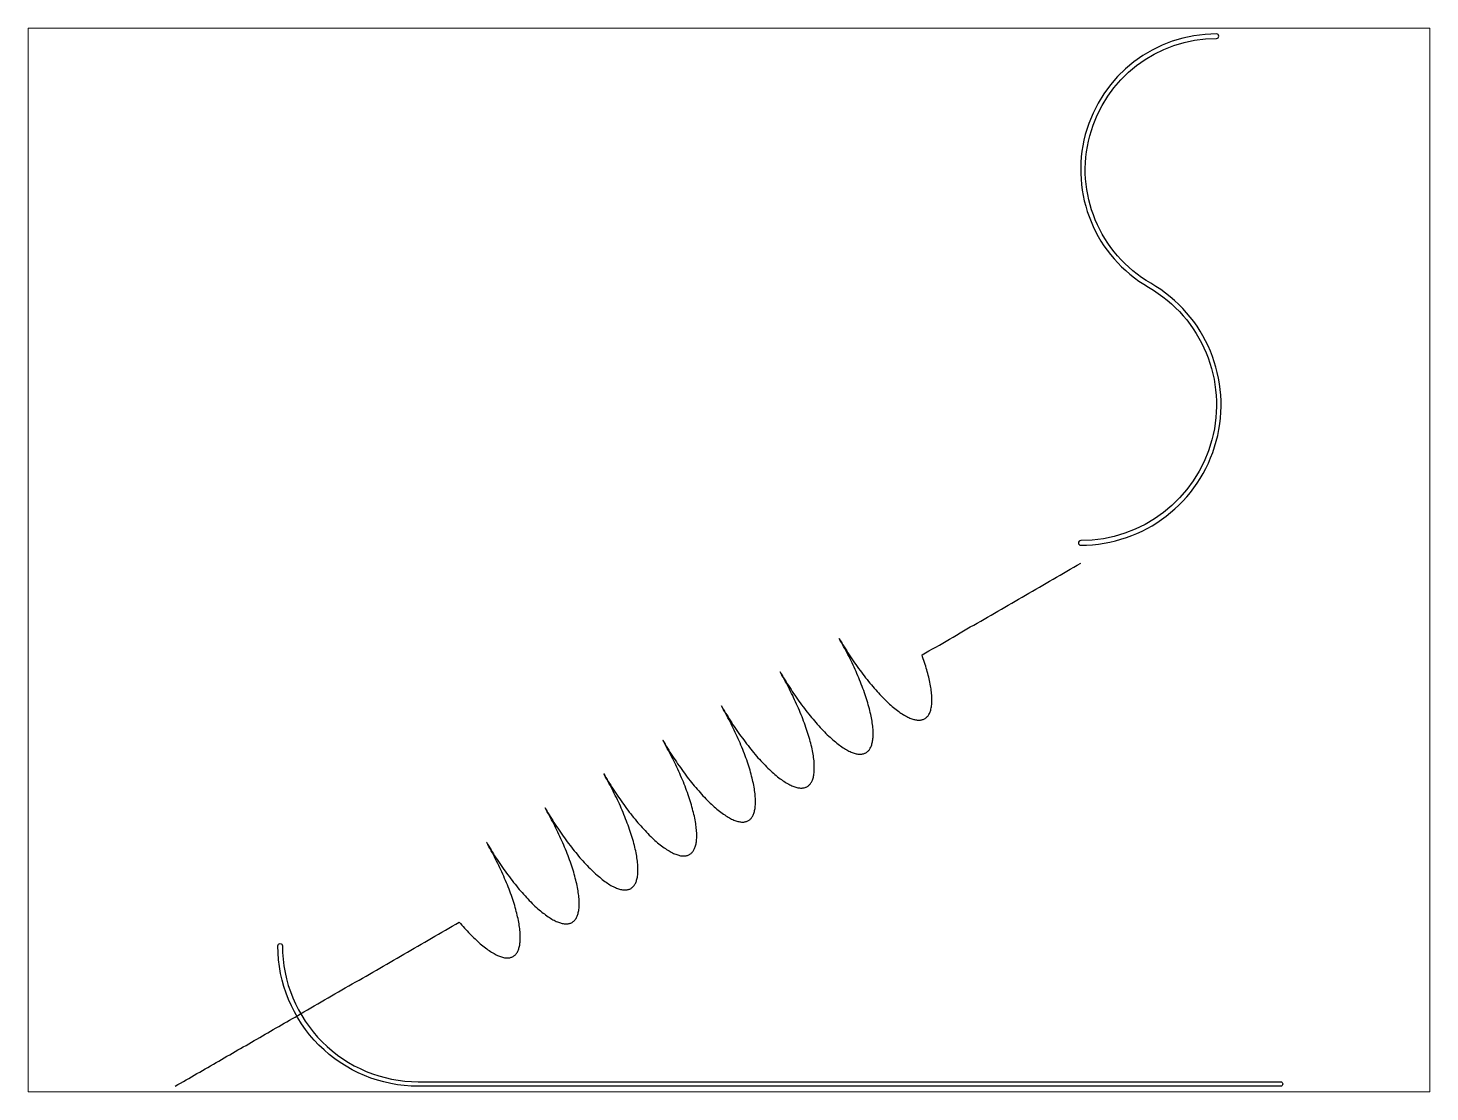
# Paper-space layout 'Layout1' of a CAD drawing. Header units: millimetres. Extents: x 26 to 231, y 20 to 176.
# The model-space entities are those that its viewports show. They can reach past a viewport. Long polylines and large blocks are cut down to what shows.
import ezdxf

# ---------------------------------------------------------------- set-up
doc = ezdxf.new("R2010")
doc.units = ezdxf.units.MM

msp = doc.modelspace()

# ---------------------------------------------------------------- linework, layer by layer
for points in [[(9.418, 9.519, 0.767327), (8.804, 7.227, -0.767327), (8.19, 4.935, 1), (8.19, 4.894, 0.767327), (8.825, 7.263, -0.767327), (9.418, 9.478, 1)], [(9.998, 0), (2.196, 0, -0.414214), (0.927, 1.27, -1), (0.968, 1.27, 0.414214), (2.196, 0.041), (9.998, 0.041, -1)]]:
    msp.add_lwpolyline(points, format="xyb", close=True)
msp.add_polyline3d([(-0.002, 0, 0), (0.022, 0.015, 0), (0.047, 0.029, 0), (0.072, 0.043, 0), (0.096, 0.057, 0), (0.121, 0.071, 0), (0.146, 0.086, 0), (0.17, 0.1, 0), (0.195, 0.114, 0), (0.22, 0.128, 0), (0.244, 0.143, 0), (0.269, 0.157, 0), (0.294, 0.171, 0), (0.318, 0.185, 0), (0.343, 0.2, 0), (0.368, 0.214, 0), (0.392, 0.228, 0), (0.417, 0.242, 0), (0.441, 0.256, 0), (0.466, 0.271, 0), (0.491, 0.285, 0), (0.515, 0.299, 0), (0.54, 0.313, 0), (0.565, 0.328, 0), (0.589, 0.342, 0), (0.614, 0.356, 0), (0.639, 0.37, 0), (0.663, 0.385, 0), (0.688, 0.399, 0), (0.713, 0.413, 0), (0.737, 0.427, 0), (0.762, 0.441, 0), (0.787, 0.456, 0), (0.811, 0.47, 0), (0.836, 0.484, 0), (0.861, 0.498, 0), (0.885, 0.513, 0), (0.91, 0.527, 0), (0.934, 0.541, 0), (0.959, 0.555, 0), (0.984, 0.57, 0), (1.008, 0.584, 0), (1.033, 0.598, 0), (1.058, 0.612, 0), (1.082, 0.626, 0), (1.107, 0.641, 0), (1.132, 0.655, 0), (1.163, 0.673, 0), (1.194, 0.691, 0), (1.225, 0.709, 0), (1.256, 0.727, 0), (1.287, 0.745, 0), (1.319, 0.763, 0), (1.35, 0.781, 0), (1.381, 0.799, 0), (1.412, 0.817, 0), (1.443, 0.835, 0), (1.475, 0.853, 0), (1.506, 0.871, 0), (1.537, 0.889, 0), (1.568, 0.907, 0), (1.599, 0.925, 0), (1.631, 0.943, 0), (1.662, 0.961, 0), (1.693, 0.979, 0), (1.724, 0.997, 0), (1.755, 1.015, 0), (1.787, 1.033, 0), (1.818, 1.051, 0), (1.849, 1.069, 0), (1.88, 1.087, 0), (1.911, 1.105, 0), (1.943, 1.123, 0), (1.974, 1.141, 0), (2.005, 1.159, 0), (2.036, 1.177, 0), (2.067, 1.195, 0), (2.099, 1.213, 0), (2.13, 1.231, 0), (2.161, 1.249, 0), (2.192, 1.267, 0), (2.224, 1.285, 0), (2.255, 1.303, 0), (2.286, 1.321, 0), (2.317, 1.339, 0), (2.348, 1.357, 0), (2.38, 1.375, 0), (2.411, 1.393, 0), (2.442, 1.411, 0), (2.473, 1.429, 0), (2.504, 1.447, 0), (2.536, 1.465, 0), (2.567, 1.483, 0), (2.58, 1.472, 0), (2.592, 1.458, 0), (2.603, 1.445, 0), (2.615, 1.431, 0), (2.627, 1.418, 0), (2.639, 1.405, 0), (2.651, 1.392, 0), (2.663, 1.38, 0), (2.675, 1.367, 0), (2.687, 1.355, 0), (2.699, 1.343, 0), (2.711, 1.332, 0), (2.723, 1.321, 0), (2.735, 1.31, 0), (2.746, 1.299, 0), (2.758, 1.289, 0), (2.77, 1.279, 0), (2.782, 1.269, 0), (2.793, 1.26, 0), (2.805, 1.251, 0), (2.816, 1.243, 0), (2.827, 1.234, 0), (2.839, 1.227, 0), (2.85, 1.219, 0), (2.86, 1.212, 0), (2.871, 1.206, 0), (2.882, 1.2, 0), (2.892, 1.194, 0), (2.903, 1.189, 0), (2.913, 1.184, 0), (2.922, 1.18, 0), (2.932, 1.176, 0), (2.942, 1.173, 0), (2.951, 1.17, 0), (2.96, 1.167, 0), (2.969, 1.165, 0), (2.978, 1.163, 0), (2.986, 1.162, 0), (2.994, 1.162, 0), (3.002, 1.161, 0), (3.01, 1.162, 0), (3.017, 1.162, 0), (3.024, 1.163, 0), (3.031, 1.165, 0), (3.038, 1.167, 0), (3.044, 1.169, 0), (3.05, 1.172, 0), (3.056, 1.175, 0), (3.062, 1.179, 0), (3.067, 1.183, 0), (3.072, 1.187, 0), (3.077, 1.192, 0), (3.082, 1.197, 0), (3.086, 1.202, 0), (3.09, 1.208, 0), (3.094, 1.214, 0), (3.097, 1.221, 0), (3.1, 1.227, 0), (3.103, 1.235, 0), (3.106, 1.242, 0), (3.108, 1.25, 0), (3.111, 1.258, 0), (3.113, 1.266, 0), (3.115, 1.275, 0), (3.116, 1.284, 0), (3.117, 1.294, 0), (3.119, 1.304, 0), (3.119, 1.314, 0), (3.12, 1.325, 0), (3.12, 1.336, 0), (3.12, 1.348, 0), (3.12, 1.36, 0), (3.12, 1.372, 0), (3.119, 1.385, 0), (3.118, 1.398, 0), (3.117, 1.412, 0), (3.115, 1.426, 0), (3.113, 1.44, 0), (3.111, 1.454, 0), (3.109, 1.469, 0), (3.106, 1.484, 0), (3.103, 1.5, 0), (3.1, 1.516, 0), (3.096, 1.532, 0), (3.092, 1.548, 0), (3.088, 1.565, 0), (3.084, 1.582, 0), (3.079, 1.599, 0), (3.074, 1.617, 0), (3.069, 1.635, 0), (3.063, 1.653, 0), (3.057, 1.671, 0), (3.051, 1.689, 0), (3.045, 1.708, 0), (3.039, 1.726, 0), (3.032, 1.745, 0), (3.025, 1.764, 0), (3.018, 1.783, 0), (3.01, 1.803, 0), (3.003, 1.822, 0), (2.995, 1.841, 0), (2.987, 1.861, 0), (2.978, 1.88, 0), (2.97, 1.899, 0), (2.961, 1.919, 0), (2.952, 1.938, 0), (2.943, 1.958, 0), (2.934, 1.977, 0), (2.925, 1.997, 0), (2.916, 2.016, 0), (2.906, 2.035, 0), (2.896, 2.055, 0), (2.887, 2.074, 0), (2.877, 2.093, 0), (2.867, 2.112, 0), (2.857, 2.13, 0), (2.847, 2.149, 0), (2.836, 2.167, 0), (2.826, 2.186, 0), (2.816, 2.204, 0), (2.813, 2.208, 0), (2.824, 2.19, 0), (2.834, 2.173, 0), (2.845, 2.155, 0), (2.855, 2.138, 0), (2.866, 2.12, 0), (2.877, 2.103, 0), (2.888, 2.085, 0), (2.9, 2.067, 0), (2.911, 2.05, 0), (2.923, 2.032, 0), (2.935, 2.015, 0), (2.947, 1.997, 0), (2.959, 1.98, 0), (2.971, 1.962, 0), (2.983, 1.945, 0), (2.996, 1.928, 0), (3.008, 1.911, 0), (3.021, 1.894, 0), (3.033, 1.877, 0), (3.046, 1.861, 0), (3.059, 1.844, 0), (3.072, 1.828, 0), (3.085, 1.812, 0), (3.098, 1.796, 0), (3.111, 1.781, 0), (3.124, 1.766, 0), (3.137, 1.751, 0), (3.15, 1.736, 0), (3.163, 1.721, 0), (3.176, 1.707, 0), (3.188, 1.694, 0), (3.201, 1.68, 0), (3.214, 1.667, 0), (3.227, 1.654, 0), (3.24, 1.642, 0), (3.252, 1.63, 0), (3.265, 1.618, 0), (3.277, 1.607, 0), (3.29, 1.596, 0), (3.302, 1.586, 0), (3.314, 1.576, 0), (3.326, 1.567, 0), (3.338, 1.558, 0), (3.349, 1.549, 0), (3.361, 1.541, 0), (3.372, 1.533, 0), (3.383, 1.526, 0), (3.394, 1.519, 0), (3.405, 1.512, 0), (3.415, 1.506, 0), (3.425, 1.501, 0), (3.435, 1.496, 0), (3.445, 1.491, 0), (3.455, 1.487, 0), (3.464, 1.483, 0), (3.474, 1.48, 0), (3.483, 1.477, 0), (3.491, 1.474, 0), (3.5, 1.472, 0), (3.508, 1.471, 0), (3.516, 1.47, 0), (3.524, 1.469, 0), (3.531, 1.469, 0), (3.539, 1.469, 0), (3.546, 1.469, 0), (3.552, 1.47, 0), (3.559, 1.471, 0), (3.565, 1.472, 0), (3.571, 1.474, 0), (3.577, 1.476, 0), (3.582, 1.479, 0), (3.588, 1.482, 0), (3.593, 1.485, 0), (3.598, 1.489, 0), (3.603, 1.493, 0), (3.607, 1.497, 0), (3.612, 1.502, 0), (3.616, 1.507, 0), (3.62, 1.512, 0), (3.624, 1.518, 0), (3.627, 1.525, 0), (3.631, 1.531, 0), (3.634, 1.539, 0), (3.637, 1.546, 0), (3.64, 1.554, 0), (3.642, 1.563, 0), (3.644, 1.571, 0), (3.646, 1.581, 0), (3.648, 1.59, 0), (3.649, 1.6, 0), (3.651, 1.611, 0), (3.651, 1.622, 0), (3.652, 1.633, 0), (3.652, 1.645, 0), (3.652, 1.657, 0), (3.652, 1.67, 0), (3.652, 1.683, 0), (3.651, 1.696, 0), (3.65, 1.71, 0), (3.648, 1.724, 0), (3.646, 1.738, 0), (3.644, 1.753, 0), (3.642, 1.768, 0), (3.639, 1.783, 0), (3.636, 1.799, 0), (3.633, 1.815, 0), (3.63, 1.832, 0), (3.626, 1.848, 0), (3.622, 1.865, 0), (3.617, 1.883, 0), (3.613, 1.9, 0), (3.608, 1.918, 0), (3.603, 1.936, 0), (3.597, 1.954, 0), (3.591, 1.972, 0), (3.585, 1.991, 0), (3.579, 2.009, 0), (3.573, 2.028, 0), (3.566, 2.047, 0), (3.559, 2.066, 0), (3.552, 2.085, 0), (3.544, 2.104, 0), (3.537, 2.124, 0), (3.529, 2.143, 0), (3.521, 2.162, 0), (3.513, 2.181, 0), (3.504, 2.201, 0), (3.496, 2.22, 0), (3.487, 2.239, 0), (3.478, 2.259, 0), (3.469, 2.278, 0), (3.46, 2.297, 0), (3.451, 2.316, 0), (3.442, 2.335, 0), (3.432, 2.354, 0), (3.423, 2.373, 0), (3.413, 2.391, 0), (3.403, 2.41, 0), (3.394, 2.428, 0), (3.384, 2.446, 0), (3.374, 2.465, 0), (3.364, 2.482, 0), (3.354, 2.5, 0), (3.344, 2.518, 0), (3.349, 2.509, 0), (3.359, 2.491, 0), (3.37, 2.474, 0), (3.38, 2.456, 0), (3.391, 2.439, 0), (3.402, 2.421, 0), (3.413, 2.403, 0), (3.424, 2.386, 0), (3.436, 2.368, 0), (3.447, 2.35, 0), (3.459, 2.333, 0), (3.471, 2.315, 0), (3.483, 2.298, 0), (3.495, 2.28, 0), (3.507, 2.263, 0), (3.52, 2.246, 0), (3.532, 2.229, 0), (3.544, 2.212, 0), (3.557, 2.195, 0), (3.57, 2.178, 0), (3.583, 2.162, 0), (3.595, 2.145, 0), (3.608, 2.129, 0), (3.621, 2.113, 0), (3.634, 2.098, 0), (3.647, 2.082, 0), (3.66, 2.067, 0), (3.673, 2.052, 0), (3.686, 2.038, 0), (3.699, 2.023, 0), (3.712, 2.009, 0), (3.725, 1.996, 0), (3.738, 1.982, 0), (3.751, 1.97, 0), (3.764, 1.957, 0), (3.776, 1.945, 0), (3.789, 1.933, 0), (3.801, 1.921, 0), (3.814, 1.91, 0), (3.826, 1.9, 0), (3.838, 1.89, 0), (3.85, 1.88, 0), (3.862, 1.87, 0), (3.874, 1.861, 0), (3.885, 1.853, 0), (3.897, 1.845, 0), (3.908, 1.837, 0), (3.919, 1.83, 0), (3.93, 1.823, 0), (3.94, 1.817, 0), (3.951, 1.811, 0), (3.961, 1.806, 0), (3.971, 1.801, 0), (3.981, 1.797, 0), (3.99, 1.793, 0), (4, 1.789, 0), (4.009, 1.786, 0), (4.018, 1.783, 0), (4.026, 1.781, 0), (4.035, 1.779, 0), (4.043, 1.777, 0), (4.051, 1.776, 0), (4.058, 1.776, 0), (4.066, 1.776, 0), (4.073, 1.776, 0), (4.08, 1.776, 0), (4.087, 1.777, 0), (4.093, 1.779, 0), (4.099, 1.78, 0), (4.105, 1.782, 0), (4.111, 1.784, 0), (4.116, 1.787, 0), (4.122, 1.79, 0), (4.127, 1.794, 0), (4.131, 1.797, 0), (4.136, 1.801, 0), (4.141, 1.806, 0), (4.145, 1.811, 0), (4.149, 1.816, 0), (4.153, 1.822, 0), (4.157, 1.828, 0), (4.161, 1.834, 0), (4.164, 1.841, 0), (4.167, 1.848, 0), (4.17, 1.856, 0), (4.172, 1.864, 0), (4.175, 1.873, 0), (4.177, 1.882, 0), (4.179, 1.891, 0), (4.18, 1.901, 0), (4.182, 1.911, 0), (4.183, 1.922, 0), (4.184, 1.933, 0), (4.184, 1.944, 0), (4.184, 1.956, 0), (4.184, 1.969, 0), (4.184, 1.981, 0), (4.183, 1.994, 0), (4.182, 2.008, 0), (4.181, 2.022, 0), (4.179, 2.036, 0), (4.178, 2.051, 0), (4.175, 2.065, 0), (4.173, 2.081, 0), (4.17, 2.096, 0), (4.167, 2.112, 0), (4.164, 2.128, 0), (4.16, 2.145, 0), (4.156, 2.162, 0), (4.152, 2.179, 0), (4.148, 2.196, 0), (4.143, 2.214, 0), (4.138, 2.231, 0), (4.133, 2.249, 0), (4.127, 2.268, 0), (4.121, 2.286, 0), (4.115, 2.304, 0), (4.109, 2.323, 0), (4.102, 2.342, 0), (4.095, 2.361, 0), (4.088, 2.38, 0), (4.081, 2.399, 0), (4.073, 2.418, 0), (4.066, 2.438, 0), (4.058, 2.457, 0), (4.05, 2.476, 0), (4.042, 2.496, 0), (4.033, 2.515, 0), (4.025, 2.534, 0), (4.016, 2.554, 0), (4.007, 2.573, 0), (3.998, 2.592, 0), (3.989, 2.611, 0), (3.979, 2.63, 0), (3.97, 2.649, 0), (3.961, 2.668, 0), (3.951, 2.687, 0), (3.941, 2.705, 0), (3.932, 2.724, 0), (3.922, 2.742, 0), (3.912, 2.76, 0), (3.902, 2.778, 0), (3.892, 2.796, 0), (3.882, 2.814, 0), (3.875, 2.827, 0), (3.885, 2.81, 0), (3.895, 2.792, 0), (3.905, 2.775, 0), (3.916, 2.757, 0), (3.927, 2.739, 0), (3.938, 2.722, 0), (3.949, 2.704, 0), (3.96, 2.686, 0), (3.972, 2.669, 0), (3.984, 2.651, 0), (3.995, 2.634, 0), (4.007, 2.616, 0), (4.019, 2.599, 0), (4.031, 2.581, 0), (4.044, 2.564, 0), (4.056, 2.547, 0), (4.068, 2.53, 0), (4.081, 2.513, 0), (4.094, 2.496, 0), (4.106, 2.479, 0), (4.119, 2.463, 0), (4.132, 2.447, 0), (4.145, 2.431, 0), (4.158, 2.415, 0), (4.171, 2.399, 0), (4.184, 2.384, 0), (4.197, 2.369, 0), (4.21, 2.354, 0), (4.223, 2.34, 0), (4.236, 2.325, 0), (4.249, 2.312, 0), (4.262, 2.298, 0), (4.275, 2.285, 0), (4.287, 2.272, 0), (4.3, 2.26, 0), (4.313, 2.247, 0), (4.325, 2.236, 0), (4.338, 2.224, 0), (4.35, 2.214, 0), (4.362, 2.203, 0), (4.374, 2.193, 0), (4.386, 2.183, 0), (4.398, 2.174, 0), (4.41, 2.165, 0), (4.421, 2.157, 0), (4.433, 2.149, 0), (4.444, 2.142, 0), (4.455, 2.135, 0), (4.466, 2.128, 0), (4.476, 2.122, 0), (4.486, 2.116, 0), (4.497, 2.111, 0), (4.507, 2.106, 0), (4.516, 2.102, 0), (4.526, 2.098, 0), (4.535, 2.095, 0), (4.544, 2.092, 0), (4.553, 2.089, 0), (4.561, 2.087, 0), (4.57, 2.085, 0), (4.578, 2.084, 0), (4.586, 2.083, 0), (4.593, 2.083, 0), (4.6, 2.083, 0), (4.608, 2.083, 0), (4.614, 2.084, 0), (4.621, 2.085, 0), (4.627, 2.086, 0), (4.633, 2.088, 0), (4.639, 2.09, 0), (4.645, 2.093, 0), (4.65, 2.095, 0), (4.655, 2.098, 0), (4.66, 2.102, 0), (4.665, 2.106, 0), (4.67, 2.11, 0), (4.674, 2.115, 0), (4.679, 2.12, 0), (4.683, 2.125, 0), (4.687, 2.131, 0), (4.69, 2.137, 0), (4.694, 2.144, 0), (4.697, 2.151, 0), (4.7, 2.158, 0), (4.703, 2.166, 0), (4.705, 2.174, 0), (4.708, 2.183, 0), (4.71, 2.192, 0), (4.711, 2.202, 0), (4.713, 2.212, 0), (4.714, 2.222, 0), (4.715, 2.233, 0), (4.716, 2.244, 0), (4.716, 2.256, 0), (4.716, 2.268, 0), (4.716, 2.28, 0), (4.716, 2.293, 0), (4.715, 2.306, 0), (4.714, 2.32, 0), (4.712, 2.334, 0), (4.711, 2.348, 0), (4.709, 2.363, 0), (4.707, 2.378, 0), (4.704, 2.393, 0), (4.701, 2.409, 0), (4.698, 2.425, 0), (4.695, 2.442, 0), (4.691, 2.458, 0), (4.687, 2.475, 0), (4.682, 2.492, 0), (4.678, 2.51, 0), (4.673, 2.527, 0), (4.668, 2.545, 0), (4.662, 2.563, 0), (4.657, 2.581, 0), (4.651, 2.6, 0), (4.645, 2.618, 0), (4.638, 2.637, 0), (4.632, 2.656, 0), (4.625, 2.675, 0), (4.618, 2.694, 0), (4.61, 2.713, 0), (4.603, 2.732, 0), (4.595, 2.752, 0), (4.587, 2.771, 0), (4.579, 2.79, 0), (4.57, 2.81, 0), (4.562, 2.829, 0), (4.553, 2.848, 0), (4.544, 2.868, 0), (4.536, 2.887, 0), (4.527, 2.906, 0), (4.517, 2.925, 0), (4.508, 2.944, 0), (4.499, 2.963, 0), (4.489, 2.982, 0), (4.48, 3.001, 0), (4.47, 3.019, 0), (4.46, 3.038, 0), (4.45, 3.056, 0), (4.44, 3.074, 0), (4.43, 3.092, 0), (4.421, 3.109, 0), (4.411, 3.127, 0), (4.41, 3.128, 0), (4.42, 3.11, 0), (4.431, 3.093, 0), (4.441, 3.075, 0), (4.452, 3.058, 0), (4.463, 3.04, 0), (4.474, 3.022, 0), (4.485, 3.005, 0), (4.497, 2.987, 0), (4.508, 2.969, 0), (4.52, 2.952, 0), (4.532, 2.934, 0), (4.543, 2.917, 0), (4.556, 2.899, 0), (4.568, 2.882, 0), (4.58, 2.865, 0), (4.592, 2.848, 0), (4.605, 2.831, 0), (4.618, 2.814, 0), (4.63, 2.797, 0), (4.643, 2.78, 0), (4.656, 2.764, 0), (4.669, 2.748, 0), (4.682, 2.732, 0), (4.694, 2.716, 0), (4.708, 2.701, 0), (4.72, 2.686, 0), (4.734, 2.671, 0), (4.746, 2.656, 0), (4.76, 2.642, 0), (4.772, 2.627, 0), (4.785, 2.614, 0), (4.798, 2.6, 0), (4.811, 2.587, 0), (4.824, 2.575, 0), (4.837, 2.562, 0), (4.849, 2.55, 0), (4.862, 2.539, 0), (4.874, 2.528, 0), (4.886, 2.517, 0), (4.899, 2.507, 0), (4.911, 2.497, 0), (4.923, 2.487, 0), (4.934, 2.478, 0), (4.946, 2.469, 0), (4.957, 2.461, 0), (4.969, 2.454, 0), (4.98, 2.446, 0), (4.991, 2.439, 0), (5.001, 2.433, 0), (5.012, 2.427, 0), (5.022, 2.422, 0), (5.032, 2.417, 0), (5.042, 2.412, 0), (5.052, 2.408, 0), (5.061, 2.404, 0), (5.07, 2.401, 0), (5.079, 2.398, 0), (5.088, 2.396, 0), (5.096, 2.394, 0), (5.105, 2.392, 0), (5.113, 2.391, 0), (5.12, 2.39, 0), (5.128, 2.39, 0), (5.135, 2.39, 0), (5.142, 2.39, 0), (5.149, 2.391, 0), (5.155, 2.392, 0), (5.161, 2.394, 0), (5.167, 2.396, 0), (5.173, 2.398, 0), (5.179, 2.401, 0), (5.184, 2.404, 0), (5.189, 2.407, 0), (5.194, 2.41, 0), (5.199, 2.414, 0), (5.203, 2.419, 0), (5.208, 2.423, 0), (5.212, 2.429, 0), (5.216, 2.434, 0), (5.22, 2.44, 0), (5.223, 2.447, 0), (5.227, 2.453, 0), (5.23, 2.461, 0), (5.233, 2.468, 0), (5.236, 2.476, 0), (5.238, 2.485, 0), (5.24, 2.494, 0), (5.242, 2.503, 0), (5.244, 2.513, 0), (5.245, 2.523, 0), (5.246, 2.533, 0), (5.247, 2.544, 0), (5.248, 2.556, 0), (5.248, 2.567, 0), (5.248, 2.58, 0), (5.248, 2.592, 0), (5.247, 2.605, 0), (5.246, 2.618, 0), (5.245, 2.632, 0), (5.244, 2.646, 0), (5.242, 2.661, 0), (5.24, 2.676, 0), (5.238, 2.691, 0), (5.235, 2.706, 0), (5.232, 2.722, 0), (5.229, 2.738, 0), (5.225, 2.755, 0), (5.221, 2.771, 0), (5.217, 2.788, 0), (5.213, 2.806, 0), (5.208, 2.823, 0), (5.203, 2.841, 0), (5.198, 2.859, 0), (5.192, 2.877, 0), (5.187, 2.895, 0), (5.181, 2.914, 0), (5.174, 2.932, 0), (5.168, 2.951, 0), (5.161, 2.97, 0), (5.154, 2.989, 0), (5.147, 3.008, 0), (5.139, 3.027, 0), (5.132, 3.047, 0), (5.124, 3.066, 0), (5.116, 3.085, 0), (5.108, 3.105, 0), (5.099, 3.124, 0), (5.091, 3.143, 0), (5.082, 3.163, 0), (5.073, 3.182, 0), (5.064, 3.201, 0), (5.055, 3.22, 0), (5.046, 3.239, 0), (5.037, 3.258, 0), (5.027, 3.277, 0), (5.018, 3.296, 0), (5.008, 3.314, 0), (4.998, 3.333, 0), (4.988, 3.351, 0), (4.979, 3.369, 0), (4.969, 3.387, 0), (4.959, 3.405, 0), (4.949, 3.423, 0), (4.939, 3.44, 0), (4.946, 3.428, 0), (4.956, 3.411, 0), (4.966, 3.394, 0), (4.977, 3.376, 0), (4.988, 3.358, 0), (4.999, 3.341, 0), (5.01, 3.323, 0), (5.021, 3.305, 0), (5.033, 3.288, 0), (5.044, 3.27, 0), (5.056, 3.253, 0), (5.068, 3.235, 0), (5.08, 3.218, 0), (5.092, 3.2, 0), (5.104, 3.183, 0), (5.116, 3.166, 0), (5.129, 3.149, 0), (5.141, 3.132, 0), (5.154, 3.115, 0), (5.167, 3.098, 0), (5.18, 3.082, 0), (5.192, 3.065, 0), (5.205, 3.049, 0), (5.218, 3.033, 0), (5.231, 3.018, 0), (5.244, 3.002, 0), (5.257, 2.987, 0), (5.27, 2.972, 0), (5.283, 2.958, 0), (5.296, 2.943, 0), (5.309, 2.93, 0), (5.322, 2.916, 0), (5.335, 2.903, 0), (5.348, 2.89, 0), (5.36, 2.877, 0), (5.373, 2.865, 0), (5.386, 2.853, 0), (5.398, 2.842, 0), (5.411, 2.831, 0), (5.423, 2.82, 0), (5.435, 2.81, 0), (5.447, 2.8, 0), (5.459, 2.791, 0), (5.471, 2.782, 0), (5.482, 2.774, 0), (5.493, 2.765, 0), (5.505, 2.758, 0), (5.516, 2.751, 0), (5.526, 2.744, 0), (5.537, 2.738, 0), (5.548, 2.732, 0), (5.558, 2.727, 0), (5.568, 2.722, 0), (5.577, 2.718, 0), (5.587, 2.713, 0), (5.596, 2.71, 0), (5.605, 2.707, 0), (5.614, 2.704, 0), (5.623, 2.702, 0), (5.631, 2.7, 0), (5.639, 2.699, 0), (5.647, 2.698, 0), (5.655, 2.697, 0), (5.662, 2.697, 0), (5.669, 2.697, 0), (5.676, 2.698, 0), (5.683, 2.699, 0), (5.689, 2.7, 0), (5.696, 2.702, 0), (5.702, 2.704, 0), (5.707, 2.706, 0), (5.713, 2.709, 0), (5.718, 2.712, 0), (5.723, 2.715, 0), (5.728, 2.719, 0), (5.732, 2.723, 0), (5.737, 2.728, 0), (5.741, 2.732, 0), (5.745, 2.738, 0), (5.749, 2.743, 0), (5.753, 2.75, 0), (5.757, 2.756, 0), (5.76, 2.763, 0), (5.763, 2.77, 0), (5.766, 2.778, 0), (5.768, 2.786, 0), (5.771, 2.795, 0), (5.773, 2.804, 0), (5.775, 2.813, 0), (5.776, 2.823, 0), (5.778, 2.834, 0), (5.779, 2.844, 0), (5.779, 2.855, 0), (5.78, 2.867, 0), (5.78, 2.879, 0), (5.78, 2.891, 0), (5.78, 2.904, 0), (5.779, 2.917, 0), (5.778, 2.93, 0), (5.777, 2.944, 0), (5.775, 2.959, 0), (5.773, 2.973, 0), (5.771, 2.988, 0), (5.769, 3.003, 0), (5.766, 3.019, 0), (5.763, 3.035, 0), (5.759, 3.051, 0), (5.756, 3.068, 0), (5.752, 3.085, 0), (5.748, 3.102, 0), (5.743, 3.119, 0), (5.738, 3.137, 0), (5.733, 3.154, 0), (5.728, 3.172, 0), (5.722, 3.191, 0), (5.716, 3.209, 0), (5.71, 3.228, 0), (5.704, 3.246, 0), (5.697, 3.265, 0), (5.69, 3.284, 0), (5.683, 3.303, 0), (5.676, 3.322, 0), (5.669, 3.341, 0), (5.661, 3.361, 0), (5.653, 3.38, 0), (5.645, 3.399, 0), (5.637, 3.419, 0), (5.628, 3.438, 0), (5.62, 3.457, 0), (5.611, 3.477, 0), (5.602, 3.496, 0), (5.593, 3.515, 0), (5.584, 3.534, 0), (5.574, 3.553, 0), (5.565, 3.572, 0), (5.556, 3.591, 0), (5.546, 3.61, 0), (5.536, 3.628, 0), (5.527, 3.647, 0), (5.517, 3.665, 0), (5.507, 3.683, 0), (5.497, 3.701, 0), (5.487, 3.719, 0), (5.477, 3.736, 0), (5.471, 3.747, 0), (5.481, 3.729, 0), (5.492, 3.712, 0), (5.502, 3.694, 0), (5.513, 3.677, 0), (5.524, 3.659, 0), (5.535, 3.641, 0), (5.546, 3.624, 0), (5.557, 3.606, 0), (5.569, 3.589, 0), (5.58, 3.571, 0), (5.592, 3.553, 0), (5.604, 3.536, 0), (5.616, 3.518, 0), (5.628, 3.501, 0), (5.64, 3.484, 0), (5.653, 3.467, 0), (5.665, 3.449, 0), (5.678, 3.433, 0), (5.691, 3.416, 0), (5.703, 3.399, 0), (5.716, 3.383, 0), (5.729, 3.367, 0), (5.742, 3.351, 0), (5.755, 3.335, 0), (5.768, 3.319, 0), (5.781, 3.304, 0), (5.794, 3.289, 0), (5.807, 3.274, 0), (5.82, 3.26, 0), (5.833, 3.245, 0), (5.846, 3.232, 0), (5.859, 3.218, 0), (5.872, 3.205, 0), (5.884, 3.192, 0), (5.897, 3.18, 0), (5.91, 3.168, 0), (5.922, 3.156, 0), (5.935, 3.145, 0), (5.947, 3.134, 0), (5.959, 3.124, 0), (5.971, 3.114, 0), (5.983, 3.104, 0), (5.995, 3.095, 0), (6.007, 3.086, 0), (6.018, 3.078, 0), (6.029, 3.07, 0), (6.041, 3.062, 0), (6.052, 3.055, 0), (6.062, 3.049, 0), (6.073, 3.043, 0), (6.083, 3.037, 0), (6.093, 3.032, 0), (6.103, 3.027, 0), (6.113, 3.023, 0), (6.122, 3.019, 0), (6.132, 3.016, 0), (6.141, 3.013, 0), (6.149, 3.01, 0), (6.158, 3.008, 0), (6.166, 3.007, 0), (6.174, 3.005, 0), (6.182, 3.005, 0), (6.19, 3.004, 0), (6.197, 3.004, 0), (6.204, 3.004, 0), (6.211, 3.005, 0), (6.217, 3.006, 0), (6.224, 3.008, 0), (6.23, 3.009, 0), (6.236, 3.012, 0), (6.241, 3.014, 0), (6.246, 3.017, 0), (6.252, 3.02, 0), (6.257, 3.024, 0), (6.261, 3.027, 0), (6.266, 3.032, 0), (6.271, 3.036, 0), (6.275, 3.041, 0), (6.279, 3.047, 0), (6.283, 3.053, 0), (6.286, 3.059, 0), (6.29, 3.066, 0), (6.293, 3.073, 0), (6.296, 3.08, 0), (6.299, 3.088, 0), (6.301, 3.097, 0), (6.304, 3.105, 0), (6.306, 3.114, 0), (6.307, 3.124, 0), (6.309, 3.134, 0), (6.31, 3.144, 0), (6.311, 3.155, 0), (6.312, 3.167, 0), (6.312, 3.178, 0), (6.312, 3.19, 0), (6.312, 3.203, 0), (6.311, 3.216, 0), (6.311, 3.229, 0), (6.309, 3.243, 0), (6.308, 3.257, 0), (6.306, 3.271, 0), (6.304, 3.286, 0), (6.302, 3.301, 0), (6.3, 3.316, 0), (6.297, 3.332, 0), (6.293, 3.348, 0), (6.29, 3.364, 0), (6.286, 3.381, 0), (6.282, 3.398, 0), (6.278, 3.415, 0), (6.273, 3.432, 0), (6.268, 3.45, 0), (6.263, 3.468, 0), (6.258, 3.486, 0), (6.252, 3.504, 0), (6.246, 3.523, 0), (6.24, 3.541, 0), (6.233, 3.56, 0), (6.227, 3.579, 0), (6.22, 3.598, 0), (6.213, 3.617, 0), (6.205, 3.636, 0), (6.198, 3.656, 0), (6.19, 3.675, 0), (6.182, 3.694, 0), (6.174, 3.713, 0), (6.165, 3.733, 0), (6.157, 3.752, 0), (6.148, 3.771, 0), (6.14, 3.791, 0), (6.131, 3.81, 0), (6.121, 3.829, 0), (6.112, 3.848, 0), (6.103, 3.867, 0), (6.094, 3.886, 0), (6.084, 3.905, 0), (6.074, 3.924, 0), (6.065, 3.942, 0), (6.055, 3.96, 0), (6.045, 3.979, 0), (6.035, 3.997, 0), (6.025, 4.015, 0), (6.015, 4.032, 0), (6.005, 4.05, 0), (6.007, 4.047, 0), (6.018, 4.029, 0), (6.028, 4.011, 0), (6.039, 3.993, 0), (6.05, 3.975, 0), (6.061, 3.957, 0), (6.073, 3.939, 0), (6.084, 3.921, 0), (6.096, 3.903, 0), (6.108, 3.885, 0), (6.12, 3.867, 0), (6.132, 3.849, 0), (6.144, 3.831, 0), (6.156, 3.814, 0), (6.169, 3.796, 0), (6.181, 3.779, 0), (6.194, 3.762, 0), (6.206, 3.745, 0), (6.219, 3.728, 0), (6.232, 3.711, 0), (6.244, 3.694, 0), (6.257, 3.678, 0), (6.27, 3.662, 0), (6.283, 3.646, 0), (6.296, 3.631, 0), (6.309, 3.615, 0), (6.322, 3.6, 0), (6.335, 3.586, 0), (6.348, 3.571, 0), (6.361, 3.557, 0), (6.373, 3.543, 0), (6.386, 3.53, 0), (6.399, 3.517, 0), (6.411, 3.504, 0), (6.424, 3.492, 0), (6.436, 3.48, 0), (6.449, 3.468, 0), (6.461, 3.457, 0), (6.473, 3.446, 0), (6.485, 3.436, 0), (6.497, 3.426, 0), (6.508, 3.416, 0), (6.52, 3.407, 0), (6.531, 3.399, 0), (6.543, 3.39, 0), (6.554, 3.382, 0), (6.564, 3.375, 0), (6.575, 3.368, 0), (6.586, 3.361, 0), (6.596, 3.355, 0), (6.606, 3.349, 0), (6.616, 3.344, 0), (6.626, 3.339, 0), (6.635, 3.335, 0), (6.644, 3.33, 0), (6.653, 3.327, 0), (6.662, 3.323, 0), (6.671, 3.321, 0), (6.679, 3.318, 0), (6.687, 3.316, 0), (6.695, 3.314, 0), (6.703, 3.313, 0), (6.71, 3.312, 0), (6.718, 3.311, 0), (6.725, 3.311, 0), (6.733, 3.311, 0), (6.74, 3.312, 0), (6.746, 3.313, 0), (6.753, 3.314, 0), (6.76, 3.316, 0), (6.766, 3.318, 0), (6.772, 3.321, 0), (6.778, 3.324, 0), (6.784, 3.327, 0), (6.789, 3.331, 0), (6.794, 3.335, 0), (6.799, 3.34, 0), (6.804, 3.345, 0), (6.809, 3.351, 0), (6.813, 3.357, 0), (6.817, 3.364, 0), (6.821, 3.371, 0), (6.824, 3.378, 0), (6.827, 3.386, 0), (6.83, 3.394, 0), (6.833, 3.403, 0), (6.835, 3.412, 0), (6.837, 3.422, 0), (6.839, 3.431, 0), (6.841, 3.442, 0), (6.842, 3.452, 0), (6.843, 3.464, 0), (6.844, 3.475, 0), (6.844, 3.487, 0), (6.844, 3.499, 0), (6.844, 3.512, 0), (6.843, 3.525, 0), (6.842, 3.538, 0), (6.841, 3.551, 0), (6.84, 3.565, 0), (6.838, 3.579, 0), (6.836, 3.594, 0), (6.834, 3.608, 0), (6.831, 3.623, 0), (6.829, 3.638, 0), (6.826, 3.654, 0), (6.822, 3.669, 0), (6.819, 3.685, 0), (6.815, 3.701, 0), (6.811, 3.717, 0), (6.807, 3.733, 0), (6.802, 3.75, 0), (6.798, 3.766, 0), (6.793, 3.783, 0), (6.788, 3.8, 0), (6.782, 3.816, 0), (6.777, 3.833, 0), (6.771, 3.85, 0), (6.765, 3.867, 0), (6.759, 3.884, 0), (6.755, 3.901, 0), (6.786, 3.919, 0), (6.817, 3.937, 0), (6.848, 3.955, 0), (6.879, 3.973, 0), (6.911, 3.991, 0), (6.942, 4.009, 0), (6.973, 4.027, 0), (7.004, 4.045, 0), (7.035, 4.063, 0), (7.067, 4.081, 0), (7.098, 4.1, 0), (7.129, 4.118, 0), (7.16, 4.136, 0), (7.191, 4.154, 0), (7.223, 4.172, 0), (7.254, 4.19, 0), (7.285, 4.208, 0), (7.316, 4.226, 0), (7.347, 4.244, 0), (7.379, 4.262, 0), (7.41, 4.28, 0), (7.441, 4.298, 0), (7.472, 4.316, 0), (7.503, 4.334, 0), (7.535, 4.352, 0), (7.566, 4.37, 0), (7.597, 4.388, 0), (7.628, 4.406, 0), (7.66, 4.424, 0), (7.691, 4.442, 0), (7.722, 4.46, 0), (7.753, 4.478, 0), (7.784, 4.496, 0), (7.816, 4.514, 0), (7.847, 4.532, 0), (7.878, 4.55, 0), (7.909, 4.568, 0), (7.94, 4.586, 0), (7.972, 4.604, 0), (8.003, 4.622, 0), (8.034, 4.64, 0), (8.065, 4.658, 0), (8.096, 4.676, 0), (8.128, 4.694, 0), (8.159, 4.712, 0), (8.19, 4.73, 0)])

psp = doc.layouts.get("Layout1")

# ---------------------------------------------------------------- viewports
at = {"layer": '0'}
psp.add_viewport(center=(128.5, 97.5), size=(205.6, 156), view_center_point=(5.008, 4.76), view_height=9.62333, dxfattribs=at)

doc.saveas('drawing.dxf')
